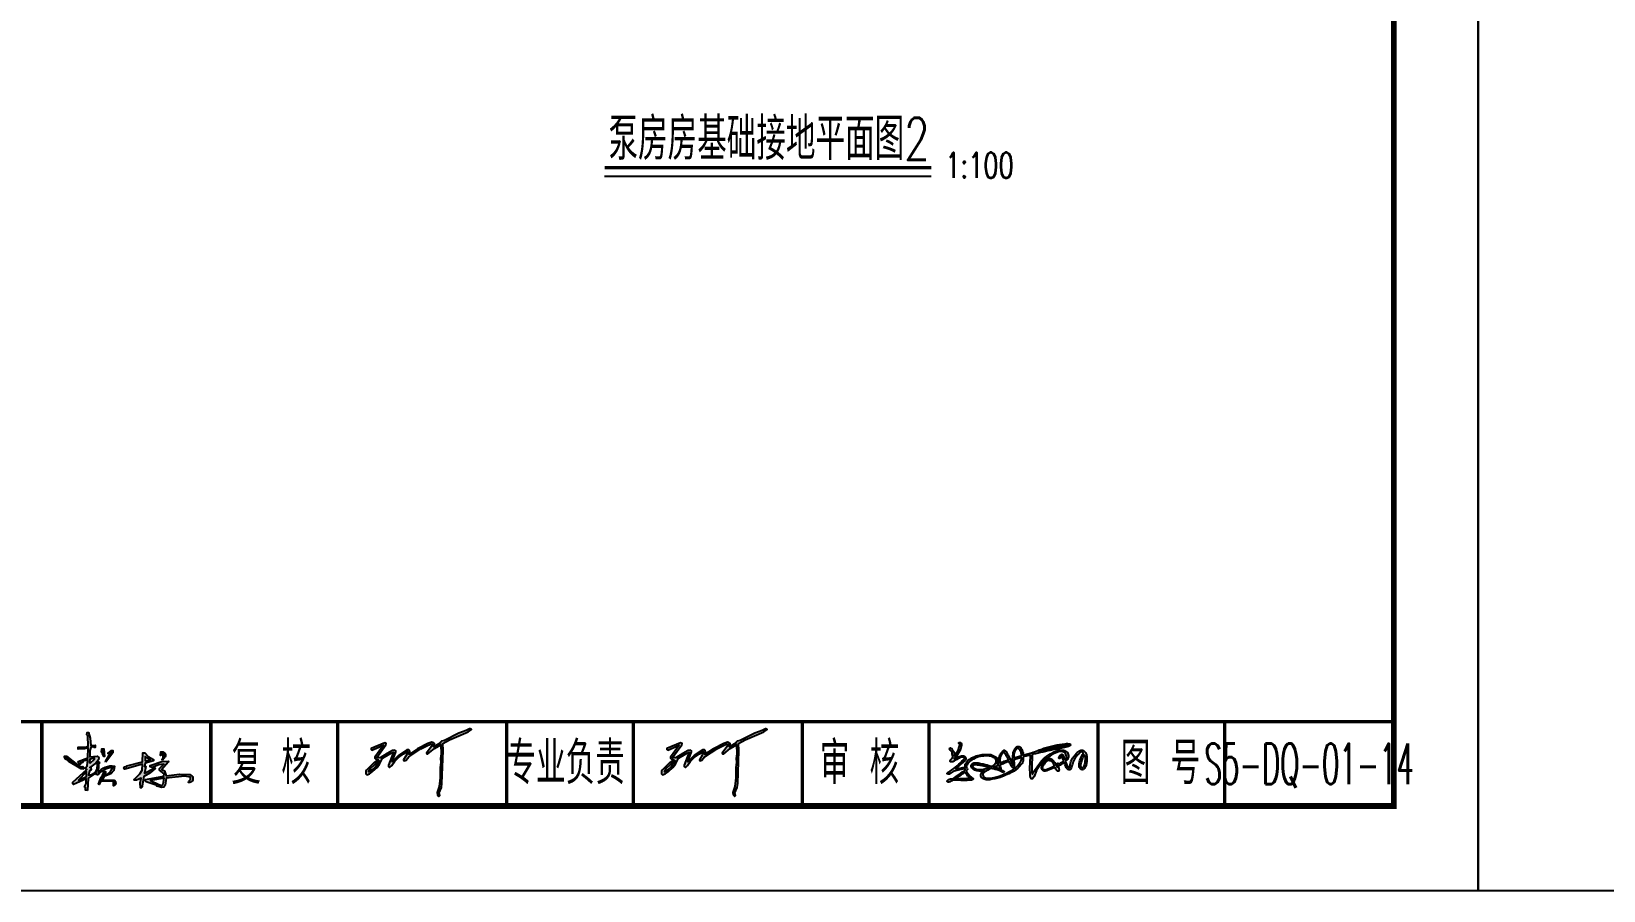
# Model space of a CAD drawing. Header units: millimetres. Extents: x 210068 to 672068, y -299976 to -107099.
# Drawn here: x 486946 to 505551, y -294192 to -284025 of the extents above; entities that cross this region are included whole.
import ezdxf
from ezdxf.enums import TextEntityAlignment as Align

# ---------------------------------------------------------------- set-up
doc = ezdxf.new("R2010")
doc.units = ezdxf.units.MM
doc.header["$LTSCALE"] = 1000
doc.header["$MEASUREMENT"] = 0
for name, color, linetype in [('1', 1, 'Continuous'), ('图框', 7, 'Continuous'), ('文字', 7, 'Continuous')]:
    doc.layers.add(name, color=color, linetype=linetype)
doc.styles.get("Standard").update_dxf_attribs({"font": 'simplex1.shx', "width": 0.7, "bigfont": 'HZTXT.shx'})
doc.styles.add('四航院', font='simplex1.shx', dxfattribs={"width": 0.7, "height": 3.5, "bigfont": 'HZTXT.shx'})

# ---------------------------------------------------------------- blocks, each defined once
blk = doc.blocks.new('series')
at = {"width": 0.75}
for tag, height, p in [('页码', 4, (-35, -19)), ('图名', 5, (-220, -282)), ('图号', 5, (-20, -282))]:
    blk.add_attdef(tag, text='', height=height, dxfattribs=at).set_placement(p, align=Align.MIDDLE_CENTER)

msp = doc.modelspace()

# ---------------------------------------------------------------- hatches: boundary and pattern name
at = {"linetype": 'Continuous'}
h = msp.add_hatch(color=256, dxfattribs=at)
h.paths.add_polyline_path([(491055, -292658.5), (491062.2, -292654.9), (491055, -292676.5), (491015.4, -292726.9), (490972.2, -292766.5), (490936.2, -292788.1), (490957.8, -292748.5)], flags=17)
h.paths.add_polyline_path([(492145.8, -292280.5), (492142.2, -292276.9), (492131.4, -292276.9), (492091.8, -292298.5), (492005.4, -292330.9), (491832.6, -292417.3), (491796.6, -292424.5), (491785.8, -292435.3), (491785.8, -292442.5), (491706.6, -292492.9), (491713.8, -292453.3), (491699.4, -292438.9), (491685, -292435.3), (491638.2, -292449.7), (491515.8, -292514.5), (491418.6, -292579.3), (491411.4, -292579.3), (491422.2, -292550.5), (491418.6, -292532.5), (491411.4, -292525.3), (491389.8, -292525.3), (491289, -292593.7), (491213.4, -292669.3), (491256.6, -292550.5), (491256.6, -292539.7), (491245.8, -292528.9), (491217, -292536.1), (491155.8, -292568.5), (491073, -292622.5), (491033.4, -292615.3), (491141.4, -292467.7), (491145, -292453.3), (491127, -292442.5), (490965, -292510.9), (490965, -292521.7), (490975.8, -292528.9), (491112.6, -292471.3), (491008.2, -292611.7), (491008.2, -292626.1), (491015.4, -292633.3), (491047.8, -292640.5), (491001, -292676.5), (490911, -292766.5), (490903.8, -292780.9), (490903.8, -292809.7), (490914.6, -292820.5), (490947, -292809.7), (490983, -292784.5), (491037, -292734.1), (491065.8, -292698.1), (491101.8, -292626.1), (491188.2, -292572.1), (491231.4, -292554.1), (491170.2, -292708.9), (491170.2, -292723.3), (491184.6, -292734.1), (491209.8, -292712.5), (491245.8, -292662.1), (491289, -292618.9), (491350.2, -292572.1), (491397, -292546.9), (491386.2, -292582.9), (491350.2, -292644.1), (491357.4, -292658.5), (491379, -292647.7), (491411.4, -292608.1), (491555.4, -292514.5), (491634.6, -292474.9), (491670.6, -292460.5), (491688.6, -292460.5), (491688.6, -292474.9), (491620.2, -292564.9), (491623.8, -292575.7), (491638.2, -292575.7), (491713.8, -292510.9), (491789.4, -292467.7), (491793, -292575.7), (491785.8, -292629.7), (491789.4, -292672.9), (491782.2, -292734.1), (491782.2, -292856.5), (491771.4, -292960.9), (491746.2, -293032.9), (491749.8, -293058.1), (491764.2, -293076.1), (491771.4, -293076.1), (491778.6, -293065.3), (491771.4, -293036.5), (491796.6, -292971.7), (491803.8, -292924.9), (491818.2, -292536.1), (491814.6, -292453.3), (491893.8, -292406.5), (492113.4, -292312.9), (492153, -292287.7)])
h = msp.add_hatch(color=256, dxfattribs=at)
h.paths.add_polyline_path([(494555, -292658.5), (494562.2, -292654.9), (494555, -292676.5), (494515.4, -292726.9), (494472.2, -292766.5), (494436.2, -292788.1), (494457.8, -292748.5)], flags=17)
h.paths.add_polyline_path([(495645.8, -292280.5), (495642.2, -292276.9), (495631.4, -292276.9), (495591.8, -292298.5), (495505.4, -292330.9), (495332.6, -292417.3), (495296.6, -292424.5), (495285.8, -292435.3), (495285.8, -292442.5), (495206.6, -292492.9), (495213.8, -292453.3), (495199.4, -292438.9), (495185, -292435.3), (495138.2, -292449.7), (495015.8, -292514.5), (494918.6, -292579.3), (494911.4, -292579.3), (494922.2, -292550.5), (494918.6, -292532.5), (494911.4, -292525.3), (494889.8, -292525.3), (494789, -292593.7), (494713.4, -292669.3), (494756.6, -292550.5), (494756.6, -292539.7), (494745.8, -292528.9), (494717, -292536.1), (494655.8, -292568.5), (494573, -292622.5), (494533.4, -292615.3), (494641.4, -292467.7), (494645, -292453.3), (494627, -292442.5), (494465, -292510.9), (494465, -292521.7), (494475.8, -292528.9), (494612.6, -292471.3), (494508.2, -292611.7), (494508.2, -292626.1), (494515.4, -292633.3), (494547.8, -292640.5), (494501, -292676.5), (494411, -292766.5), (494403.8, -292780.9), (494403.8, -292809.7), (494414.6, -292820.5), (494447, -292809.7), (494483, -292784.5), (494537, -292734.1), (494565.8, -292698.1), (494601.8, -292626.1), (494688.2, -292572.1), (494731.4, -292554.1), (494670.2, -292708.9), (494670.2, -292723.3), (494684.6, -292734.1), (494709.8, -292712.5), (494745.8, -292662.1), (494789, -292618.9), (494850.2, -292572.1), (494897, -292546.9), (494886.2, -292582.9), (494850.2, -292644.1), (494857.4, -292658.5), (494879, -292647.7), (494911.4, -292608.1), (495055.4, -292514.5), (495134.6, -292474.9), (495170.6, -292460.5), (495188.6, -292460.5), (495188.6, -292474.9), (495120.2, -292564.9), (495123.8, -292575.7), (495138.2, -292575.7), (495213.8, -292510.9), (495289.4, -292467.7), (495293, -292575.7), (495285.8, -292629.7), (495289.4, -292672.9), (495282.2, -292734.1), (495282.2, -292856.5), (495271.4, -292960.9), (495246.2, -293032.9), (495249.8, -293058.1), (495264.2, -293076.1), (495271.4, -293076.1), (495278.6, -293065.3), (495271.4, -293036.5), (495296.6, -292971.7), (495303.8, -292924.9), (495318.2, -292536.1), (495314.6, -292453.3), (495393.8, -292406.5), (495613.4, -292312.9), (495653, -292287.7)])
h = msp.add_hatch(color=256, dxfattribs=at)
h.paths.add_polyline_path([(487605.3, -292716.1), (487584.3, -292740.1), (487584.3, -292752.1), (487599.3, -292758.1), (487437.3, -292911.1), (487434.3, -292929.1), (487443.3, -292935.1), (487593.3, -292869.1), (487593.3, -292926.1), (487575.3, -292965.1), (487584.3, -292974.1), (487584.3, -293004.1), (487608.3, -293007.1), (487617.3, -292860.1), (487713.3, -292797.1), (487713.3, -292818.1), (487728.3, -292824.1, -0.219057), (487908.3, -292737.1), (487878.3, -292791.1), (487827.3, -292833.1), (487884.3, -292812.1), (487920.3, -292770.1), (487929.3, -292719.1, 0.293496), (487734.3, -292800.1), (487740.3, -292701.1), (487749.3, -292686.1), (487746.3, -292668.1), (487722.3, -292689.1, -0.49928), (487620.3, -292827.1), (487632.3, -292773.1), (487653.3, -292764.1), (487650.3, -292731.1), (487638.3, -292734.1), (487707.3, -292686.1), (487740.3, -292644.1), (487743.3, -292617.1), (487722.3, -292602.1), (487638.3, -292608.1), (487638.3, -292533.1), (487647.3, -292497.1), (487686.3, -292488.1), (487686.3, -292500.1), (487701.3, -292497.1), (487701.3, -292473.1), (487647.3, -292476.1), (487641.3, -292389.1), (487620.3, -292320.1), (487605.3, -292320.1), (487602.3, -292350.1), (487611.3, -292362.1), (487617.3, -292482.1), (487584.3, -292494.1), (487500.3, -292494.1), (487500.3, -292518.1), (487575.3, -292515.1), (487617.3, -292503.1), (487611.3, -292620.1), (487500.3, -292665.1), (487509.3, -292698.1), (487524.3, -292698.1), (487524.3, -292680.1), (487545.3, -292680.1), (487557.3, -292662.1), (487611.3, -292644.1)])
h.paths.add_polyline_path([(487632.3, -292677.1), (487638.3, -292635.1), (487692.3, -292626.1), (487692.3, -292638.1), (487641.3, -292683.1)], flags=16)
h.paths.add_polyline_path([(487596.3, -292788.1), (487596.3, -292842.1), (487500.3, -292890.1)], flags=16)
h = msp.add_hatch(color=256)
h.paths.add_polyline_path([(497931.4, -292457.8, 0.4327362), (497923.3, -292451, -0.414825), (497917.2, -292446.2, -0.2174435), (497939.8, -292439.1, -0.3028238), (497952.6, -292458.1, -0.0646195), (497938.8, -292524.4, 0.0020696), (497892.8, -292601.3, -0.0118612), (497863.8, -292627.4, 0.7994399), (497876.4, -292630.3, -0.0277972), (497939.3, -292600.3, -0.1025058), (497987.2, -292601.1, -0.2791053), (497997.7, -292611.2, -0.3766822), (497994.9, -292652.2, -0.0137946), (497903.5, -292734.3, 0.0411371), (497884.8, -292749.4, 0.3266972), (497899.9, -292750.9, -0.0497927), (497968.5, -292737.2, 0.1381295), (497991.1, -292730, 0.0043732), (497996.8, -292698.1, -0.0037903), (498028, -292654.7, -0.0731098), (498091.9, -292612.5, -0.0392957), (498163.9, -292588.1, -0.0576859), (498298.5, -292581.6, -0.0451618), (498362.2, -292613.1, -0.096541), (498385.9, -292654.3, -0.063701), (498373.9, -292690.6, 0.7152111), (498379.2, -292693.8, 0.0348217), (498393.7, -292686, -0.0050491), (498393.3, -292645.9, -0.0699507), (498406, -292587.4, -0.0946028), (498451.8, -292533, -0.4266704), (498466, -292534.8, -0.1664051), (498490.4, -292562.8, -0.0455592), (498518.9, -292619.7, 0.3457404), (498534.6, -292637.1, 0.3271849), (498558.7, -292626.4, -0.006336), (498564.2, -292559.7, -0.0704587), (498593.8, -292498.8, -0.2771538), (498634.7, -292487.8, -0.2582571), (498659.4, -292511.6, -0.0598532), (498680.3, -292559.4, 0.0331616), (498683.2, -292588.3), (498723, -292578.4, 0.0061849), (498781.2, -292563.1, -0.0154702), (498928.5, -292508.3, -0.0237323), (499052.8, -292474.5, -0.0275198), (499179.7, -292455.1, -0.0939047), (499233.7, -292455.7, -0.6394761), (499234.5, -292479.2, -0.0844158), (499170.3, -292499.9, -0.0132345), (499031.7, -292527.4, 0.00764), (498800.5, -292579.1, 0.4170973), (498787.5, -292596.9, -0.0068591), (498784.8, -292760.8, 0.052186), (498786.3, -292805.7, 0.9171388), (498798.3, -292807.1, -0.0654685), (498854.8, -292716.8, -0.040623), (498923, -292633, -0.0295505), (499006.8, -292573.5, -0.0510813), (499097.4, -292531.9, -0.0592818), (499159.4, -292530.6, -0.0981614), (499205.2, -292557.1, -0.1186853), (499217.9, -292608.9, -0.1726922), (499198, -292649.3, 0.0946632), (499182.9, -292658.9, 0.0521788), (499212.9, -292728.2, 0.3405225), (499226.7, -292738, 0.25885), (499235.6, -292723.5, -0.0721136), (499254.2, -292649, -0.0415148), (499313.7, -292564.7, -0.0470668), (499350.5, -292537.2, -0.1827595), (499383.1, -292530.6, -0.2343197), (499420, -292559.1, -0.0735697), (499433.5, -292592, -0.0388471), (499436.8, -292617.1, -0.074643), (499426.2, -292710.6, -0.0217995), (499413.7, -292741.5, -0.1539104), (499388.4, -292761.2, -0.223788), (499370, -292758.2, -0.1622081), (499346, -292726.9, -0.1397454), (499348, -292673.4, -0.0385409), (499379.4, -292593, 0.0143412), (499391.9, -292569.1, 0.309375), (499388.1, -292556.4, 0.2722505), (499371.7, -292551.2, 0.128075), (499345.2, -292568.2, 0.0555112), (499309.1, -292608.8, 0.0577165), (499275.9, -292667, 0.0259253), (499254.8, -292734.6, -0.168675), (499233.3, -292764.8, -0.1362568), (499210.1, -292758.4, -0.1167027), (499180.9, -292708.3, -0.032028), (499171.6, -292681.3, 0.5041088), (499163.2, -292680.4, -0.0231096), (499131.8, -292698.9, -0.0152378), (499105.7, -292713.2, 0.3334555), (499101.3, -292726.4, 0.044295), (499106.7, -292764.8, -0.2384524), (499102.4, -292779.3, -0.2012734), (499089.6, -292778.5, -0.0718023), (499077.2, -292767.4, -0.1000271), (499065.3, -292742.2, 0.2425395), (499060.1, -292734.9, 0.2253254), (499048.4, -292738.3, -0.0305318), (498970.2, -292772.2, -0.0623434), (498931.6, -292778.2, -0.0254803), (498916, -292770.3, -0.1584213), (498900.9, -292742.2, -0.0347172), (498900.3, -292735.2, -0.0931023), (498912, -292698.9, -0.0511314), (498946.2, -292652.1, -0.0518468), (498978.2, -292630, -0.0699281), (499005.5, -292629.7, -0.0862153), (499032.2, -292647, 0.0042666), (499050, -292667.7, -0.0082458), (499072.9, -292707.1, 0.4672977), (499085.5, -292706.7, 0.2152786), (499089, -292688.9, -0.1146676), (499091.9, -292682.5, -0.2545008), (499097.8, -292688.2, 0.157949), (499102.8, -292695.2, 0.0496999), (499132.9, -292676.5, 0.0431146), (499161.5, -292655.9, 0.1935942), (499153.7, -292641.3, -0.0042784), (499140, -292607.1, 0.3613943), (499129.5, -292609.2, 0.0482181), (499114.6, -292628.1, -0.1901289), (499105.6, -292626, -0.2330104), (499108.1, -292611.7, -0.1097301), (499128, -292584.1, -0.4251917), (499152.1, -292584, -0.0321403), (499165.6, -292616.4, 0.0623462), (499176.2, -292638.1, 0.1551652), (499187.1, -292633.2, 0.1479596), (499194.6, -292601, 0.1345155), (499177.9, -292563.1, 0.1393905), (499122.6, -292546.3, 0.0360024), (499040.6, -292573.9, 0.0208982), (498954.5, -292630.7, 0.0282837), (498870.6, -292724.2), (498839, -292770.5), (498810.5, -292841.6), (498794.1, -292871.1), (498778.9, -292871.1), (498769.7, -292859.6), (498765.8, -292829.7, -0.0460679), (498764.8, -292694.1, -0.0082422), (498767.5, -292627.4, 0.0338811), (498768, -292597.7, 0.5113301), (498756.3, -292587.2, -0.0582598), (498703.8, -292602.4, 0.1369115), (498687.5, -292611.3, 0.1861389), (498682.5, -292640.9, -0.2193356), (498658.3, -292701.5, -0.0562723), (498574.2, -292780.5, -0.0279825), (498409, -292852.7, -0.0286218), (498285.9, -292880.7, -0.0620296), (498231.2, -292877.7, -0.1104476), (498190.2, -292855.8, -0.1967704), (498182.3, -292818.8, -0.1131678), (498200.7, -292784.9, -0.0371835), (498218.7, -292773.2, 0.6466787), (498214.9, -292770.7, -0.1576124), (498187.9, -292778.2, -0.0170253), (498133.2, -292775.5, -0.1193186), (498089.8, -292753.6, -0.1690436), (498067.5, -292720.3, -0.2332322), (498074.7, -292695.2, -0.1410183), (498107.2, -292679.7, -0.0508835), (498148.4, -292681.8, -0.0195394), (498209, -292693.7, -0.0304809), (498299, -292719.2, 0.1215215), (498315.8, -292719, 0.0485331), (498345.8, -292698.4, 0.147562), (498361.2, -292671.6, 0.1370582), (498358.9, -292639.5, 0.0665455), (498332.6, -292615.7, 0.0377993), (498284.9, -292599.9, 0.0299176), (498214, -292600, 0.0427972), (498133.1, -292615.4, 0.0420571), (498057.7, -292658.3, 0.0981624), (498018.3, -292702.5, 0.0841314), (498009, -292733.8, -0.1519375), (498024.3, -292757.6, -0.3106588), (498014, -292767.9, 0.3875144), (498011.5, -292784.3, 0.0608374), (498042.1, -292824.8, -0.0011282), (498058.2, -292840.2, 0.0072521), (498086.9, -292862.6, -0.3491084), (498090.2, -292875.6, 1.2567844), (498087.3, -292878.6, -0.2568734), (498070.7, -292883.6, -0.0124278), (497999.7, -292889, -0.0245348), (497891.4, -292885.3, 0.0325614), (497850.9, -292885.9, -0.0617886), (497801.8, -292908.4, -0.5628851), (497784.1, -292892.9, -0.2086462), (497797.7, -292878.2, -0.1119134), (497851.5, -292867.9, 0.0189876), (497870.2, -292856.2, -0.0015636), (497965.4, -292788.4, 0.0431656), (497997.3, -292764.9, 0.2774168), (497987.7, -292752.2, 0.0215885), (497911.9, -292768, 0.0625001), (497853, -292784.8, 0.0430708), (497806.1, -292815, -0.1160671), (497783.6, -292810.2, -0.4490408), (497788.4, -292796.8, -0.0009373), (497818.6, -292779.1, 0.0358329), (497899.3, -292715.4, 0.0144033), (497977.1, -292644.3, -0.0026158), (497988.9, -292628.2, 0.2401308), (497982.9, -292613.2, 0.1301719), (497938.3, -292617.7, 0.0410354), (497883.1, -292648.8, 0.0090065), (497848.7, -292669.5, -0.1516466), (497820.8, -292666.8, -0.1315232), (497813.9, -292655.4, -0.1772201), (497833.1, -292634.8, -0.0119865), (497846, -292620.7, 0.1895782), (497845.1, -292595.2, 0.0195597), (497841.8, -292557.4, 0.0812343), (497822.2, -292534, -0.0497585), (497812.9, -292520.6, -0.2540424), (497814.6, -292508.2, -0.30104), (497830.3, -292506, -0.2307617), (497832.5, -292508.3, -0.0165178), (497847.1, -292527.2, -0.0043282), (497863.2, -292549.6, -0.0040155), (497866.7, -292594.1, 0.3889693), (497879, -292588.7, -0.0727992), (497901.5, -292553.3, -0.0107612), (497915.6, -292521.5, 0.0023371), (497929.1, -292484.8, 0.0646151)])
h.paths.add_polyline_path([(498486.7, -292600.2, 0.0065219), (498505.4, -292631.7, -0.2716971), (498508, -292644.4, -0.240232), (498498.3, -292650.5, 0.046381), (498472.1, -292657.1, 0.0200979), (498417.9, -292679.5, -0.4281212), (498407.5, -292678.2, -0.2210185), (498404.5, -292667.3, -0.046018), (498412, -292612.4, 0.0496636), (498423.5, -292584, -0.130486), (498447.2, -292556.9), (498454, -292554.5, -0.3156224), (498464.4, -292563.8, -0.0200788)], flags=16)
h.paths.add_polyline_path([(498518, -292663.9, 0.0405167), (498520.4, -292676, -0.0162823), (498540.6, -292712.7, 0.0839158), (498563.5, -292740.9, 0.4083665), (498576.3, -292739.6, 0.0091667), (498575.6, -292709.7, 0.0198115), (498571.4, -292654.9, -0.183743), (498577.6, -292642.5, -0.0325545), (498595.7, -292638.2, 0.0125035), (498652.1, -292620.7, -0.1784633), (498662.3, -292618.1, -0.0798844), (498663.5, -292640.1, -0.0426192), (498640.3, -292685, -0.0147428), (498585.3, -292748.4, 0.0005419), (498486.3, -292801.3, -0.01808), (498370.6, -292847.5, -0.0364788), (498303.2, -292860.8, -0.056104), (498243.7, -292860, -0.1075588), (498214.2, -292845.6, -0.1739776), (498203.8, -292822.4, -0.2239365), (498214.2, -292799.1, -0.0605148), (498252.1, -292772.1, -0.0176263), (498304, -292746.9, -0.1133686), (498314.3, -292746.9, 0.0030335), (498351, -292757.3, -0.0104927), (498397.4, -292771.4, -0.0302672), (498415.1, -292778.9, -0.0453155), (498425.9, -292784.9, -0.1046585), (498429, -292786.7, 0.1444517), (498444, -292793.3, 0.4530348), (498455.2, -292789.6, 0.3138115), (498456.2, -292783.2, 0.0522387), (498439.3, -292771.8, 0.0569054), (498421.8, -292761.9, -0.2850284), (498418.2, -292754.6, 0.0893207), (498413.7, -292729.1, -0.1474286), (498409.6, -292708.8, -0.2223063), (498421.9, -292699.9, 0.0107226), (498469.8, -292681, 0.0287759), (498509.3, -292662.9, -0.4496064)], flags=16)
h.paths.add_polyline_path([(498579.8, -292562.5, -0.0474508), (498595.6, -292521.2, -0.3272478), (498619.2, -292507.7, -0.2577654), (498644.6, -292530.6, 0.0319868), (498653.7, -292551.8, -0.0621655), (498659.7, -292592.4, -0.4762855), (498652.7, -292600.5, -0.021082), (498601.1, -292616.8, -0.0341056), (498579.4, -292622, -0.2405952), (498575.1, -292616.6, -0.0718276)], flags=16)
h.paths.add_polyline_path([(498536.7, -292652.6, -0.3115096), (498538.7, -292652.1, 0.0911218), (498547, -292652.2, -0.0446169), (498559, -292650.6, -0.2547374), (498561.5, -292656.6, 0.043825), (498561.7, -292680.1, 0.0541408), (498565.8, -292703.5, -0.5119127), (498564.1, -292707.3, -0.250815), (498557.4, -292703.5, -0.0680889), (498554.3, -292697.3, 0.0275946), (498545.7, -292671.4), (498536.5, -292655.2, -0.4388178)], flags=16)
h.paths.add_polyline_path([(498394.3, -292708.9, -0.0707934), (498400.2, -292725.9, -0.03684), (498403.1, -292750, -0.5117016), (498398.3, -292751.7, 0.0080913), (498375, -292743.5, -0.0360686), (498354.4, -292735.1, 0.0687236), (498337.8, -292732.8, -1.0248645), (498337.9, -292729.4, 0.0863238), (498346.7, -292727.5, 0.0287724), (498378.4, -292710.1, -0.2793862)], flags=16)
h.paths.add_polyline_path([(498280.9, -292738.4, 0.1271146), (498273.7, -292741.3, -0.0846139), (498251.5, -292750.9, -0.0075428), (498208, -292759.8, -0.0803604), (498150.1, -292762.5, -0.1455319), (498109.7, -292750.3, -0.072881), (498089.7, -292731, -0.3566055), (498089.8, -292709.7, -0.2035049), (498106.8, -292702, -0.0855498), (498129.3, -292700.9, -0.0046076), (498173.1, -292707.5, 0.0120104), (498248.9, -292725.6, 0.0170637), (498278.8, -292732.4, -0.6496536)], flags=16)
h.paths.add_polyline_path([(498869.9, -292537.5, -0.0443046), (498883.1, -292531.8, -0.0042637), (499049.6, -292485.2, -0.0083353), (499146.7, -292469.6, 0.0005722), (499205.2, -292464.1, -0.0615942), (499215.8, -292468, -0.6713136), (499213.5, -292471.2, -0.0126638), (499151.6, -292485.2, -0.0183642), (499087.5, -292497.9, -0.0134821), (498975.5, -292520.5, 0.015232), (498904.2, -292535, 0.079126), (498876.8, -292540.7, -0.0900793), (498872.3, -292542.8, -1.1085934)], flags=16)
h.paths.add_polyline_path([(498920.8, -292712.1, -0.0724163), (498936.4, -292690.3, -0.0758288), (498963.6, -292659.8, -0.1260936), (498989.5, -292650.2, -0.1837588), (499020.2, -292663.7, -0.0604555), (499041.7, -292695.2, -0.0556187), (499052.1, -292720.5), (499014.7, -292740.9), (498953, -292764.1, -0.0936187), (498939.1, -292766.5, -0.1037716), (498920.1, -292759.6, -0.1768534), (498912.8, -292743.7, -0.2049788)], flags=16)
h.paths.add_polyline_path([(498070.2, -292862.9, -0.5717642), (498067.7, -292866.5, 0.0055015), (498029.6, -292867, 0.0030436), (497970.4, -292869.3, -0.0058344), (497915, -292869.1, -0.0217204), (497890.4, -292868, -0.0474839), (497878.9, -292867.4, -0.9236702), (497877.7, -292863.6, 0.1291052), (497885, -292862.1, 0.0216292), (497891.5, -292858.4, 0.0282954), (497897.2, -292855.2, -0.0034908), (497963.9, -292811.2, -0.1003003), (497990, -292792.8, -0.1688866), (497999, -292792.8, -0.0769142), (498003.1, -292804.3, 0.0384114), (498015.7, -292822.9, -0.0277339), (498034.5, -292842.2, 0.0181475), (498057.6, -292857.8, 0.0503106)], flags=16)
h.paths.add_polyline_path([(499079.2, -292722.2, -0.3394371), (499085.1, -292717.8), (499086.4, -292717.8, -0.0911281), (499090.7, -292718.3, -0.1197509), (499091.5, -292719.3, -0.2175607), (499092.5, -292723.1, -0.1720675), (499090.2, -292728.1, -0.3453662), (499086.1, -292729.5, -0.180886), (499081, -292726.4, -0.2867065)], flags=16)
h.paths.add_polyline_path([(499372.9, -292672, 0.0269927), (499378.1, -292649.8, -0.0167424), (499388.1, -292620.8, 0.0736244), (499394.2, -292601.3, -0.1008778), (499398.2, -292588.7, -0.5931232), (499404.5, -292588.8, -0.1527362), (499415.9, -292629.7, -0.0390382), (499407, -292695.6, -0.0762334), (499389.6, -292737.1, -0.5122047), (499371.1, -292737.4, -0.0923839), (499364.8, -292720, -0.0797837), (499364.7, -292703.5, -0.0636056)], flags=16)
for points in [[(487533.3, -292752.1), (487566.3, -292755.1), (487569.3, -292740.1), (487554.3, -292722.1), (487545.3, -292731.1), (487491.3, -292704.1), (487359.3, -292602.1), (487338.3, -292602.1, 0.426792), (487380.3, -292650.1), (487389.3, -292665.1)], [(487785.3, -292575.1), (487785.3, -292551.1), (487773.3, -292554.1), (487779.3, -292515.1), (487803.3, -292515.1), (487809.3, -292605.1), (487800.3, -292605.1)], [(487827.3, -292671.1), (487821.3, -292665.1), (487881.3, -292563.1), (487851.3, -292569.1), (487893.3, -292533.1), (487908.3, -292536.1), (487908.3, -292563.1)], [(488487.3, -292641.1), (488496.3, -292650.1), (488526.3, -292611.1, 0.66475), (488478.3, -292551.1), (488472.3, -292593.1), (488490.3, -292578.1, -0.537712)]]:
    msp.add_hatch(color=256, dxfattribs=at).paths.add_polyline_path(points)
h = msp.add_hatch(color=256, dxfattribs=at)
h.paths.add_polyline_path([(488163.3, -292872.1), (488160.3, -292887.1), (488187.3, -292887.1), (488244.3, -292863.1), (488232.3, -292917.1), (488235.3, -292977.1), (488253.3, -292977.1), (488277.3, -292842.1), (488349.3, -292800.1), (488409.3, -292749.1), (488406.3, -292731.1), (488388.3, -292749.1), (488283.3, -292803.1), (488298.3, -292725.1), (488283.3, -292725.1), (488292.3, -292683.1), (488391.3, -292656.1), (488391.3, -292641.1), (488325.3, -292605.1), (488289.3, -292563.1), (488265.3, -292563.1), (488259.3, -292668.1), (488076.3, -292716.1), (488070.3, -292725.1), (488046.3, -292728.1), (488040.3, -292746.1), (488052.3, -292755.1), (488259.3, -292695.1), (488256.3, -292767.1), (488229.3, -292809.1)])
h.paths.add_polyline_path([(488292.3, -292659.1), (488292.3, -292605.1), (488349.3, -292644.1)], flags=16)
h = msp.add_hatch(color=256, dxfattribs=at)
h.paths.add_polyline_path([(488511.3, -292695.1), (488460.3, -292749.1), (488460.3, -292767.1), (488517.3, -292809.1), (488514.3, -292839.1), (488295.3, -292878.1), (488292.3, -292893.1), (488301.3, -292905.1), (488421.3, -292944.1), (488430.3, -292956.1), (488487.3, -292974.1), (488511.3, -292968.1), (488526.3, -292944.1), (488538.3, -292863.1), (488757.3, -292839.1), (488829.3, -292851.1), (488829.3, -292878.1), (488808.3, -292896.1), (488805.3, -292914.1, 1.055254), (488808.3, -292818.1), (488697.3, -292815.1), (488541.3, -292836.1), (488520.3, -292773.1), (488487.3, -292758.1), (488565.3, -292674.1), (488568.3, -292659.1), (488487.3, -292665.1), (488352.3, -292710.1), (488352.3, -292728.1), (488373.3, -292734.1), (488451.3, -292704.1)])
h.paths.add_polyline_path([(488517.3, -292863.1), (488505.3, -292932.1), (488490.3, -292947.1), (488451.3, -292938.1), (488355.3, -292890.1)], flags=16)
h = msp.add_hatch(color=256, dxfattribs=at)
edge = h.paths.add_edge_path()
edge.add_line((487926.3, -292953.1), (487917.3, -292953.1))
edge.add_line((487917.3, -292953.1), (487917.3, -292911.1))
edge.add_line((487917.3, -292911.1), (487908.3, -292899.1))
edge.add_line((487908.3, -292899.1), (487767.3, -292899.1))
edge.add_line((487767.3, -292899.1), (487746.3, -292935.1))
edge.add_line((487746.3, -292935.1), (487737.3, -292932.1))
edge.add_line((487737.3, -292932.1), (487770.3, -292848.1))
edge.add_line((487770.3, -292848.1), (487779.3, -292848.1))
edge.add_line((487779.3, -292848.1), (487806.3, -292782.1))
edge.add_line((487806.3, -292782.1), (487821.3, -292782.1))
edge.add_line((487821.3, -292782.1), (487821.3, -292815.1))
edge.add_line((487821.3, -292815.1), (487782.3, -292881.1))
edge.add_line((487782.3, -292881.1), (487926.3, -292884.1))
edge.add_arc((487899.3, -292918.6), 43.8, -51.9818, 51.9818, ccw=False)

# ---------------------------------------------------------------- linework, layer by layer
msp.add_line((493729.4, -285738.1), (497594, -285738.1))
for points in [[(504068.5, -294191.9), (504068.5, -264491.9), (462068.5, -264491.9), (462068.5, -294191.9)], [(546068.5, -294191.9), (546068.5, -264491.9), (504068.5, -264491.9), (504068.5, -294191.9)]]:
    msp.add_lwpolyline(points, close=True)
for points, const_width in [([(503068.5, -265491.9), (465068.5, -265491.9), (465068.5, -293191.9), (503068.5, -293191.9), (503068.5, -265491.9)], 70), ([(493729.4, -285638.1), (497594, -285638.1)], 40), ([(465068.5, -292191.9), (503068.5, -292191.9)], 40), ([(492568.5, -293191.9), (492568.5, -292191.9)], 40), ([(494068.5, -293191.9), (494068.5, -292191.9)], 40), ([(496068.5, -293191.9), (496068.5, -292191.9)], 40), ([(497568.5, -293191.9), (497568.5, -292191.9)], 40), ([(499568.5, -293191.9), (499568.5, -292191.9)], 40), ([(501068.5, -293191.9), (501068.5, -292191.9)], 40)]:
    msp.add_lwpolyline(points, dxfattribs=dict(const_width=const_width))
for points in [[(492145.8, -292280.5), (492142.2, -292276.9), (492131.4, -292276.9), (492091.8, -292298.5), (492005.4, -292330.9), (491832.6, -292417.3), (491796.6, -292424.5), (491785.8, -292435.3), (491785.8, -292442.5), (491706.6, -292492.9), (491713.8, -292453.3), (491699.4, -292438.9), (491685, -292435.3), (491638.2, -292449.7), (491515.8, -292514.5), (491418.6, -292579.3), (491411.4, -292579.3), (491422.2, -292550.5), (491418.6, -292532.5), (491411.4, -292525.3), (491389.8, -292525.3), (491289, -292593.7), (491213.4, -292669.3), (491256.6, -292550.5), (491256.6, -292539.7), (491245.8, -292528.9), (491217, -292536.1), (491155.8, -292568.5), (491073, -292622.5), (491033.4, -292615.3), (491141.4, -292467.7), (491145, -292453.3), (491127, -292442.5), (490965, -292510.9), (490965, -292521.7), (490975.8, -292528.9), (491112.6, -292471.3), (491008.2, -292611.7), (491008.2, -292626.1), (491015.4, -292633.3), (491047.8, -292640.5), (491001, -292676.5), (490911, -292766.5), (490903.8, -292780.9), (490903.8, -292809.7), (490914.6, -292820.5), (490947, -292809.7), (490983, -292784.5), (491037, -292734.1), (491065.8, -292698.1), (491101.8, -292626.1), (491188.2, -292572.1), (491231.4, -292554.1), (491170.2, -292708.9), (491170.2, -292723.3), (491184.6, -292734.1), (491209.8, -292712.5), (491245.8, -292662.1), (491289, -292618.9), (491350.2, -292572.1), (491397, -292546.9), (491386.2, -292582.9), (491350.2, -292644.1), (491357.4, -292658.5), (491379, -292647.7), (491411.4, -292608.1), (491555.4, -292514.5), (491634.6, -292474.9), (491670.6, -292460.5), (491688.6, -292460.5), (491688.6, -292474.9), (491620.2, -292564.9), (491623.8, -292575.7), (491638.2, -292575.7), (491713.8, -292510.9), (491789.4, -292467.7), (491793, -292575.7), (491785.8, -292629.7), (491789.4, -292672.9), (491782.2, -292734.1), (491782.2, -292856.5), (491771.4, -292960.9), (491746.2, -293032.9), (491749.8, -293058.1), (491764.2, -293076.1), (491771.4, -293076.1), (491778.6, -293065.3), (491771.4, -293036.5), (491796.6, -292971.7), (491803.8, -292924.9), (491818.2, -292536.1), (491814.6, -292453.3), (491893.8, -292406.5), (492113.4, -292312.9), (492153, -292287.7), (492145.8, -292280.5)], [(495645.8, -292280.5), (495642.2, -292276.9), (495631.4, -292276.9), (495591.8, -292298.5), (495505.4, -292330.9), (495332.6, -292417.3), (495296.6, -292424.5), (495285.8, -292435.3), (495285.8, -292442.5), (495206.6, -292492.9), (495213.8, -292453.3), (495199.4, -292438.9), (495185, -292435.3), (495138.2, -292449.7), (495015.8, -292514.5), (494918.6, -292579.3), (494911.4, -292579.3), (494922.2, -292550.5), (494918.6, -292532.5), (494911.4, -292525.3), (494889.8, -292525.3), (494789, -292593.7), (494713.4, -292669.3), (494756.6, -292550.5), (494756.6, -292539.7), (494745.8, -292528.9), (494717, -292536.1), (494655.8, -292568.5), (494573, -292622.5), (494533.4, -292615.3), (494641.4, -292467.7), (494645, -292453.3), (494627, -292442.5), (494465, -292510.9), (494465, -292521.7), (494475.8, -292528.9), (494612.6, -292471.3), (494508.2, -292611.7), (494508.2, -292626.1), (494515.4, -292633.3), (494547.8, -292640.5), (494501, -292676.5), (494411, -292766.5), (494403.8, -292780.9), (494403.8, -292809.7), (494414.6, -292820.5), (494447, -292809.7), (494483, -292784.5), (494537, -292734.1), (494565.8, -292698.1), (494601.8, -292626.1), (494688.2, -292572.1), (494731.4, -292554.1), (494670.2, -292708.9), (494670.2, -292723.3), (494684.6, -292734.1), (494709.8, -292712.5), (494745.8, -292662.1), (494789, -292618.9), (494850.2, -292572.1), (494897, -292546.9), (494886.2, -292582.9), (494850.2, -292644.1), (494857.4, -292658.5), (494879, -292647.7), (494911.4, -292608.1), (495055.4, -292514.5), (495134.6, -292474.9), (495170.6, -292460.5), (495188.6, -292460.5), (495188.6, -292474.9), (495120.2, -292564.9), (495123.8, -292575.7), (495138.2, -292575.7), (495213.8, -292510.9), (495289.4, -292467.7), (495293, -292575.7), (495285.8, -292629.7), (495289.4, -292672.9), (495282.2, -292734.1), (495282.2, -292856.5), (495271.4, -292960.9), (495246.2, -293032.9), (495249.8, -293058.1), (495264.2, -293076.1), (495271.4, -293076.1), (495278.6, -293065.3), (495271.4, -293036.5), (495296.6, -292971.7), (495303.8, -292924.9), (495318.2, -292536.1), (495314.6, -292453.3), (495393.8, -292406.5), (495613.4, -292312.9), (495653, -292287.7), (495645.8, -292280.5)], [(491055, -292658.5), (491062.2, -292654.9), (491055, -292676.5), (491015.4, -292726.9), (490972.2, -292766.5), (490936.2, -292788.1), (490957.8, -292748.5), (491055, -292658.5)], [(494555, -292658.5), (494562.2, -292654.9), (494555, -292676.5), (494515.4, -292726.9), (494472.2, -292766.5), (494436.2, -292788.1), (494457.8, -292748.5), (494555, -292658.5)]]:
    msp.add_lwpolyline(points, dxfattribs=at)
for points in [[(487608.3, -293007.1), (487584.3, -293004.1), (487584.3, -292974.1), (487575.3, -292965.1), (487593.3, -292926.1), (487593.3, -292869.1), (487443.3, -292935.1), (487434.3, -292929.1), (487437.3, -292911.1), (487599.3, -292758.1), (487584.3, -292752.1), (487584.3, -292740.1), (487605.3, -292716.1), (487611.3, -292644.1), (487557.3, -292662.1), (487545.3, -292680.1), (487524.3, -292680.1), (487524.3, -292698.1), (487509.3, -292698.1), (487500.3, -292665.1), (487611.3, -292620.1), (487617.3, -292503.1), (487575.3, -292515.1), (487500.3, -292518.1), (487500.3, -292494.1), (487584.3, -292494.1), (487617.3, -292482.1), (487611.3, -292362.1), (487602.3, -292350.1), (487605.3, -292320.1), (487620.3, -292320.1), (487641.3, -292389.1), (487647.3, -292476.1), (487701.3, -292473.1), (487701.3, -292497.1), (487686.3, -292500.1), (487686.3, -292488.1), (487647.3, -292497.1), (487638.3, -292533.1), (487638.3, -292608.1), (487722.3, -292602.1), (487743.3, -292617.1), (487740.3, -292644.1), (487707.3, -292686.1), (487638.3, -292734.1), (487650.3, -292731.1), (487653.3, -292764.1), (487632.3, -292773.1), (487620.3, -292827.1, 0.49928), (487722.3, -292689.1), (487746.3, -292668.1), (487749.3, -292686.1), (487740.3, -292701.1), (487734.3, -292800.1, -0.293496), (487929.3, -292719.1), (487920.3, -292770.1), (487884.3, -292812.1), (487827.3, -292833.1), (487878.3, -292791.1), (487908.3, -292737.1, 0.219057), (487728.3, -292824.1), (487713.3, -292818.1), (487713.3, -292797.1), (487617.3, -292860.1)], [(487566.3, -292755.1), (487533.3, -292752.1), (487389.3, -292665.1), (487380.3, -292650.1, -0.426792), (487338.3, -292602.1), (487359.3, -292602.1), (487491.3, -292704.1), (487545.3, -292731.1), (487554.3, -292722.1), (487569.3, -292740.1)], [(488487.3, -292974.1), (488430.3, -292956.1), (488421.3, -292944.1), (488301.3, -292905.1), (488292.3, -292893.1), (488295.3, -292878.1), (488514.3, -292839.1), (488517.3, -292809.1), (488460.3, -292767.1), (488460.3, -292749.1), (488511.3, -292695.1), (488451.3, -292704.1), (488373.3, -292734.1), (488352.3, -292728.1), (488352.3, -292710.1), (488487.3, -292665.1), (488568.3, -292659.1), (488565.3, -292674.1), (488487.3, -292758.1), (488520.3, -292773.1), (488541.3, -292836.1), (488697.3, -292815.1), (488808.3, -292818.1, -1.055254), (488805.3, -292914.1), (488808.3, -292896.1), (488829.3, -292878.1), (488829.3, -292851.1), (488757.3, -292839.1), (488538.3, -292863.1), (488526.3, -292944.1), (488511.3, -292968.1)], [(488496.3, -292650.1), (488487.3, -292641.1, 0.537712), (488490.3, -292578.1), (488472.3, -292593.1), (488478.3, -292551.1, -0.66475), (488526.3, -292611.1)], [(487926.3, -292953.1), (487917.3, -292953.1), (487917.3, -292911.1), (487908.3, -292899.1), (487767.3, -292899.1), (487746.3, -292935.1), (487737.3, -292932.1), (487770.3, -292848.1), (487779.3, -292848.1), (487806.3, -292782.1), (487821.3, -292782.1), (487821.3, -292815.1), (487782.3, -292881.1), (487926.3, -292884.1, -0.487536)]]:
    msp.add_lwpolyline(points, format="xyb", close=True, dxfattribs=at)
for points in [[(498870.6, -292724.2), (498839, -292770.5), (498810.5, -292841.6), (498794.1, -292871.1), (498778.9, -292871.1), (498769.7, -292859.6), (498765.8, -292829.7, -0.0460679), (498764.8, -292694.1, -0.0082422), (498767.5, -292627.4, 0.0338811), (498768, -292597.7, 0.5113301), (498756.3, -292587.2, -0.0582598), (498703.8, -292602.4, 0.1369115), (498687.5, -292611.3, 0.1861389), (498682.5, -292640.9, -0.2193356), (498658.3, -292701.5, -0.0562723), (498574.2, -292780.5, -0.0279825), (498409, -292852.7, -0.0286218), (498285.9, -292880.7, -0.0620296), (498231.2, -292877.7, -0.1104476), (498190.2, -292855.8, -0.1967704), (498182.3, -292818.8, -0.1131678), (498200.7, -292784.9, -0.0371835), (498218.7, -292773.2, 0.6644047), (498214.8, -292770.7, -0.1569135), (498187.9, -292778.2, -0.0170253), (498133.2, -292775.5, -0.1193186), (498089.8, -292753.6, -0.1690436), (498067.5, -292720.3, -0.2332322), (498074.7, -292695.2, -0.1410183), (498107.2, -292679.7, -0.0508835), (498148.4, -292681.8, -0.0195394), (498209, -292693.7, -0.0304809), (498299, -292719.2, 0.1215215), (498315.8, -292719, 0.0485331), (498345.8, -292698.4, 0.147562), (498361.2, -292671.6, 0.1370582), (498358.9, -292639.5, 0.0665455), (498332.6, -292615.7, 0.0377993), (498284.9, -292599.9, 0.0299176), (498214, -292600, 0.0427972), (498133.1, -292615.4, 0.0420571), (498057.7, -292658.3, 0.0981624), (498018.3, -292702.5, 0.0841314), (498009, -292733.8, -0.1519375), (498024.3, -292757.6, -0.3106588), (498014, -292767.9, 0.3875144), (498011.5, -292784.3, 0.0608374), (498042.1, -292824.8, -0.0011282), (498058.2, -292840.2, 0.0072521), (498086.9, -292862.6, -0.3491084), (498090.2, -292875.6, 1.2567844), (498087.3, -292878.6, -0.2568734), (498070.7, -292883.6, -0.0124278), (497999.7, -292889, -0.0245348), (497891.4, -292885.3, 0.0325614), (497850.9, -292885.9, -0.0617886), (497801.8, -292908.4, -0.5628851), (497784.1, -292892.9, -0.2086462), (497797.7, -292878.2, -0.1119134), (497851.5, -292867.9, 0.0189876), (497870.2, -292856.2, -0.0015636), (497965.4, -292788.4, 0.0431656), (497997.3, -292764.9, 0.2774168), (497987.7, -292752.2, 0.0215885), (497911.9, -292768, 0.0625001), (497853, -292784.8, 0.0430708), (497806.1, -292815, -0.1160671), (497783.6, -292810.2, -0.4490408), (497788.4, -292796.8, -0.0009373), (497818.6, -292779.1, 0.0358329), (497899.3, -292715.4, 0.0144033), (497977.1, -292644.3, -0.0026158), (497988.9, -292628.2, 0.2401308), (497982.9, -292613.2, 0.1301719), (497938.3, -292617.7, 0.0410354), (497883.1, -292648.8, 0.0090065), (497848.7, -292669.5, -0.1516466), (497820.8, -292666.8, -0.1315232), (497813.9, -292655.4, -0.1772201), (497833.1, -292634.8, -0.0119865), (497846, -292620.7, 0.1895782), (497845.1, -292595.2, 0.0195597), (497841.8, -292557.4, 0.0812343), (497822.2, -292534, -0.0497585), (497812.9, -292520.6, -0.2540424), (497814.6, -292508.2, -0.30104), (497830.3, -292506, -0.2307617), (497832.5, -292508.3, -0.0165178), (497847.1, -292527.2, -0.0043282), (497863.2, -292549.6, -0.0040155), (497866.7, -292594.1, 0.3889693), (497879, -292588.7, -0.0727992), (497901.5, -292553.3, -0.0107612), (497915.6, -292521.5, 0.0023371), (497929.1, -292484.8, 0.0646151), (497931.4, -292457.8, 0.4327362), (497923.3, -292451, -0.414825), (497917.2, -292446.2, -0.2174435), (497939.8, -292439.1, -0.3028238), (497952.6, -292458.1, -0.0646195), (497938.8, -292524.4, 0.0020696), (497892.8, -292601.3, -0.0118612), (497863.8, -292627.4, 0.7994399), (497876.4, -292630.3, -0.0277972), (497939.3, -292600.3, -0.1025058), (497987.2, -292601.1, -0.2791053), (497997.7, -292611.2, -0.3766822), (497994.9, -292652.2, -0.0137946), (497903.5, -292734.3, 0.0411371), (497884.8, -292749.4, 0.3266972), (497899.9, -292750.9, -0.0497927), (497968.5, -292737.2, 0.1381295), (497991.1, -292730, 0.0043732), (497996.8, -292698.1, -0.0037903), (498028, -292654.7, -0.0731098), (498091.9, -292612.5, -0.0392957), (498163.9, -292588.1, -0.0576859), (498298.5, -292581.6, -0.0451618), (498362.2, -292613.1, -0.096541), (498385.9, -292654.3, -0.063701), (498373.9, -292690.6, 0.7152111), (498379.2, -292693.8, 0.0348217), (498393.7, -292686, -0.0050491), (498393.3, -292645.9, -0.0699507), (498406, -292587.4, -0.0946028), (498451.8, -292533, -0.4266704), (498466, -292534.8, -0.1664051), (498490.4, -292562.8, -0.0455592), (498518.9, -292619.7, 0.3457404), (498534.6, -292637.1, 0.3271849), (498558.7, -292626.4, -0.006336), (498564.2, -292559.7, -0.0704587), (498593.8, -292498.8, -0.2771538), (498634.7, -292487.8, -0.2582571), (498659.4, -292511.6, -0.0598532), (498680.3, -292559.4, 0.0331616), (498683.2, -292588.3, 0.0000002), (498723, -292578.4, 0.0061849), (498781.2, -292563.1, -0.0154702), (498928.5, -292508.3, -0.0237323), (499052.8, -292474.5, -0.0275198), (499179.7, -292455.1, -0.0939047), (499233.7, -292455.7, -0.6304944), (499234.8, -292479, -0.0848295), (499170.3, -292499.9, -0.0132345), (499031.7, -292527.4, 0.00764), (498800.5, -292579.1, 0.4170973), (498787.5, -292596.9, -0.0068591), (498784.8, -292760.8, 0.052186), (498786.3, -292805.7, 0.9171388), (498798.3, -292807.1, -0.0654685), (498854.8, -292716.8, -0.040623), (498923, -292633, -0.0295505), (499006.8, -292573.5, -0.0510813), (499097.4, -292531.9, -0.0592818), (499159.4, -292530.6, -0.0981614), (499205.2, -292557.1, -0.1186853), (499217.9, -292608.9, -0.1726922), (499198, -292649.3, 0.0946632), (499182.9, -292658.9, 0.0521788), (499212.9, -292728.2, 0.3405225), (499226.7, -292738, 0.25885), (499235.6, -292723.5, -0.0721136), (499254.2, -292649, -0.0415148), (499313.7, -292564.7, -0.0470668), (499350.5, -292537.2, -0.1827595), (499383.1, -292530.6, -0.2343197), (499420, -292559.1, -0.0735697), (499433.5, -292592, -0.0388471), (499436.8, -292617.1, -0.074643), (499426.2, -292710.6, -0.0217995), (499413.7, -292741.5, -0.1539104), (499388.4, -292761.2, -0.2226467), (499370.1, -292758.3, -0.1625984), (499346, -292726.9, -0.1397454), (499348, -292673.4, -0.0385409), (499379.4, -292593, 0.0143412), (499391.9, -292569.1, 0.309375), (499388.1, -292556.4, 0.2722505), (499371.7, -292551.2, 0.128075), (499345.2, -292568.2, 0.0555112), (499309.1, -292608.8, 0.0577165), (499275.9, -292667, 0.0259253), (499254.8, -292734.6, -0.168675), (499233.3, -292764.8, -0.1362568), (499210.1, -292758.4, -0.1167027), (499180.9, -292708.3, -0.032028), (499171.6, -292681.3, 0.5041088), (499163.2, -292680.4, -0.0231096), (499131.8, -292698.9, -0.0152378), (499105.7, -292713.2, 0.3334555), (499101.3, -292726.4, 0.044295), (499106.7, -292764.8, -0.2384524), (499102.4, -292779.3, -0.2012734), (499089.6, -292778.5, -0.0718023), (499077.2, -292767.4, -0.1000271), (499065.3, -292742.2, 0.2425395), (499060.1, -292734.9, 0.2253254), (499048.4, -292738.3, -0.0305318), (498970.2, -292772.2, -0.0623434), (498931.6, -292778.2, -0.0254803), (498916, -292770.3, -0.1584213), (498900.9, -292742.2, -0.0347172), (498900.3, -292735.2, -0.0931023), (498912, -292698.9, -0.0511314), (498946.2, -292652.1, -0.0518468), (498978.2, -292630, -0.0699281), (499005.5, -292629.7, -0.0862153), (499032.2, -292647, 0.0042666), (499050, -292667.7, -0.0082458), (499072.9, -292707.1, 0.5081152), (499086.1, -292705.8, 0.202421), (499089, -292688.9, -0.1146676), (499091.9, -292682.5, -0.2545008), (499097.8, -292688.2, 0.157949), (499102.8, -292695.2, 0.0496999), (499132.9, -292676.5, 0.0431146), (499161.5, -292655.9, 0.1935942), (499153.7, -292641.3, -0.0042784), (499140, -292607.1, 0.3613943), (499129.5, -292609.2, 0.0482181), (499114.6, -292628.1, -0.1901289), (499105.6, -292626, -0.2330104), (499108.1, -292611.7, -0.1097301), (499128, -292584.1, -0.4251917), (499152.1, -292584, -0.0316477), (499165.4, -292615.9, 0.0637352), (499176.2, -292638.1, 0.1551652), (499187.1, -292633.2, 0.1479596), (499194.6, -292601, 0.1345155), (499177.9, -292563.1, 0.1393905), (499122.6, -292546.3, 0.0360024), (499040.6, -292573.9, 0.0208982), (498954.5, -292630.7, 0.0282837), (498870.6, -292724.2, 0.0139068)], [(498883.1, -292531.8, -0.0042637), (499049.6, -292485.2, -0.0083353), (499146.7, -292469.6, 0.0005722), (499205.2, -292464.1, -0.0615942), (499215.8, -292468, -0.6713136), (499213.5, -292471.2, -0.0126638), (499151.6, -292485.2, -0.0183642), (499087.5, -292497.9, -0.0134821), (498975.5, -292520.5, 0.015232), (498904.2, -292535, 0.079126), (498876.8, -292540.7, -0.0900793), (498872.3, -292542.8, -1.1085934), (498869.9, -292537.5, -0.0443046), (498883.1, -292531.8, -428.3898095)], [(498304, -292746.9, 0.0176263), (498252.1, -292772.1, 0.0605148), (498214.2, -292799.1, 0.2239365), (498203.8, -292822.4, 0.1739776), (498214.2, -292845.6, 0.1075588), (498243.7, -292860, 0.056104), (498303.2, -292860.8, 0.0364788), (498370.6, -292847.5, 0.01808), (498486.3, -292801.3, -0.0005419), (498585.3, -292748.4, 0.0147428), (498640.3, -292685, 0.0426192), (498663.5, -292640.1, 0.0798844), (498662.3, -292618.1, 0.1784633), (498652.1, -292620.7, -0.0125035), (498595.7, -292638.2, 0.0325545), (498577.6, -292642.5, 0.183743), (498571.4, -292654.9, -0.0198115), (498575.6, -292709.7, -0.0091667), (498576.3, -292739.6, -0.4381583), (498562.8, -292740.3, -0.0817773), (498540.6, -292712.7, 0.0162823), (498520.4, -292676, -0.0405167), (498518, -292663.9, 0.4496064), (498509.3, -292662.9, -0.0287759), (498469.8, -292681, -0.0107226), (498421.9, -292699.9, 0.2223063), (498409.6, -292708.8, 0.1474286), (498413.7, -292729.1, -0.0893207), (498418.2, -292754.6, 0.2850284), (498421.8, -292761.9, -0.0569054), (498439.3, -292771.8, -0.0522387), (498456.2, -292783.2, -0.3138115), (498455.2, -292789.6, -0.4530348), (498444, -292793.3, -0.1444517), (498429, -292786.7, 0.1046585), (498425.9, -292784.9, 0.0453155), (498415.1, -292778.9, 0.0302672), (498397.4, -292771.4, 0.0104927), (498351, -292757.3, -0.0030335), (498314.3, -292746.9, 0.1133686), (498304, -292746.9, 8.7279154)], [(498454, -292554.5), (498447.2, -292556.9, 0.130486), (498423.5, -292584, -0.0496636), (498412, -292612.4, 0.046018), (498404.5, -292667.3, 0.2210185), (498407.5, -292678.2, 0.4281212), (498417.9, -292679.5, -0.0200979), (498472.1, -292657.1, -0.046381), (498498.3, -292650.5, 0.240232), (498508, -292644.4, 0.2716971), (498505.4, -292631.7, -0.0065219), (498486.7, -292600.2, 0.0200788), (498464.4, -292563.8, 0.3156224), (498454, -292554.5, -4.0187245)], [(498536.5, -292655.2), (498545.7, -292671.4, -0.0275946), (498554.3, -292697.3, 0.0680889), (498557.4, -292703.5, 0.250815), (498564.1, -292707.3, 0.5119127), (498565.8, -292703.5, -0.0541408), (498561.7, -292680.1, -0.043825), (498561.5, -292656.6, 0.2547374), (498559, -292650.6, 0.0446169), (498547, -292652.2, -0.0911218), (498538.7, -292652.1, 0.3115096), (498536.7, -292652.6, 0.4388178), (498536.5, -292655.2, 0.0498559)], [(498575.1, -292616.6, -0.0718276), (498579.8, -292562.5, -0.0474508), (498595.6, -292521.2, -0.3272478), (498619.2, -292507.7, -0.2532239), (498644.4, -292530, 0.0328209), (498653.7, -292551.8, -0.0621655), (498659.7, -292592.4, -0.4762855), (498652.7, -292600.5, -0.021082), (498601.1, -292616.8, -0.0341056), (498579.4, -292622, -0.2405952), (498575.1, -292616.6, 10.2712743)], [(499052.1, -292720.5), (499014.7, -292740.9), (498953, -292764.1, -0.0936187), (498939.1, -292766.5, -0.1037716), (498920.1, -292759.6, -0.1768534), (498912.8, -292743.7, -0.2049788), (498920.8, -292712.1, -0.0724163), (498936.4, -292690.3, -0.0758288), (498963.6, -292659.8, -0.1260936), (498989.5, -292650.2, -0.1837588), (499020.2, -292663.7, -0.0604555), (499041.7, -292695.2, -0.0556187), (499052.1, -292720.5, 0.7538048)], [(499404.5, -292588.8, -0.1527362), (499415.9, -292629.7, -0.0390382), (499407, -292695.6, -0.0762334), (499389.6, -292737.1, -0.5122047), (499371.1, -292737.4, -0.0923839), (499364.8, -292720, -0.0797837), (499364.7, -292703.5, -0.0636056), (499372.9, -292672, 0.0269927), (499378.1, -292649.8, -0.0167424), (499388.1, -292620.8, 0.0736244), (499394.2, -292601.3, -0.1008778), (499398.2, -292588.7, -0.5931232), (499404.5, -292588.8, 11.1712699)], [(497897.2, -292855.2, -0.0034908), (497963.9, -292811.2, -0.1003003), (497990, -292792.8, -0.1688866), (497999, -292792.8, -0.0769142), (498003.1, -292804.3, 0.0384114), (498015.7, -292822.9, -0.0277339), (498034.5, -292842.2, 0.0181475), (498057.6, -292857.8, 0.0503106), (498070.2, -292862.9, -0.5261351), (498068.1, -292866.5, 0.0055532), (498029.6, -292867, 0.0030436), (497970.4, -292869.3, -0.0058344), (497915, -292869.1, -0.0217204), (497890.4, -292868, -0.0474839), (497878.9, -292867.4, -0.9236702), (497877.7, -292863.6, 0.1293334), (497885, -292862, 0.0215911), (497891.5, -292858.4, 0.0282954), (497897.2, -292855.2, -17.3118828)], [(498129.3, -292700.9, -0.0046076), (498173.1, -292707.5, 0.0120104), (498248.9, -292725.6, 0.0170637), (498278.8, -292732.4, -0.6496536), (498280.9, -292738.4, 0.1271146), (498273.7, -292741.3, -0.0846139), (498251.5, -292750.9, -0.0075428), (498208, -292759.8, -0.0803604), (498150.1, -292762.5, -0.1455319), (498109.7, -292750.3, -0.0750572), (498089.2, -292730.3, -0.3427158), (498089.8, -292709.7, -0.2035049), (498106.8, -292702, -0.0855498), (498129.3, -292700.9, -0.1499207)], [(498346.7, -292727.5, 0.0287724), (498378.4, -292710.1, -0.2793862), (498394.3, -292708.9, -0.0707934), (498400.2, -292725.9, -0.03684), (498403.1, -292750, -0.5117016), (498398.3, -292751.7, 0.0080913), (498375, -292743.5, -0.0360686), (498354.4, -292735.1, 0.0687236), (498337.8, -292732.8, -0.9419362), (498337.6, -292729.4, 0.0890643), (498346.7, -292727.5, -0.1973927)], [(499086.4, -292717.8), (499084.9, -292717.8, 0.3297238), (499079.2, -292722.2, 0.2867065), (499081, -292726.4, 0.180886), (499086.1, -292729.5, 0.3453662), (499090.2, -292728.1, 0.1720675), (499092.5, -292723.1, 0.2175607), (499091.5, -292719.3, 0.1197509), (499090.7, -292718.3, 0.0911281), (499086.4, -292717.8, -2.0979153)]]:
    msp.add_lwpolyline(points, format="xyb")
for points in [[(487641.3, -292683.1), (487692.3, -292638.1), (487692.3, -292626.1), (487638.3, -292635.1), (487632.3, -292677.1)], [(487785.3, -292575.1), (487785.3, -292551.1), (487773.3, -292554.1), (487779.3, -292515.1), (487803.3, -292515.1), (487809.3, -292605.1), (487800.3, -292605.1)], [(487827.3, -292671.1), (487821.3, -292665.1), (487881.3, -292563.1), (487851.3, -292569.1), (487893.3, -292533.1), (487908.3, -292536.1), (487908.3, -292563.1)], [(488253.3, -292977.1), (488235.3, -292977.1), (488232.3, -292917.1), (488244.3, -292863.1), (488187.3, -292887.1), (488160.3, -292887.1), (488163.3, -292872.1), (488229.3, -292809.1), (488256.3, -292767.1), (488259.3, -292695.1), (488052.3, -292755.1), (488040.3, -292746.1), (488046.3, -292728.1), (488070.3, -292725.1), (488076.3, -292716.1), (488259.3, -292668.1), (488265.3, -292563.1), (488289.3, -292563.1), (488325.3, -292605.1), (488391.3, -292641.1), (488391.3, -292656.1), (488292.3, -292683.1), (488283.3, -292725.1), (488298.3, -292725.1), (488283.3, -292803.1), (488388.3, -292749.1), (488406.3, -292731.1), (488409.3, -292749.1), (488349.3, -292800.1), (488277.3, -292842.1)], [(488292.3, -292659.1), (488349.3, -292644.1), (488292.3, -292605.1)], [(487500.3, -292890.1), (487596.3, -292842.1), (487596.3, -292788.1)], [(488505.3, -292932.1), (488517.3, -292863.1), (488355.3, -292890.1), (488451.3, -292938.1), (488490.3, -292947.1)]]:
    msp.add_lwpolyline(points, close=True, dxfattribs=at)
at = {"layer": '图框', "const_width": 40}
for points in [[(487068.5, -293191.9), (487068.5, -292191.9)], [(489068.5, -293191.9), (489068.5, -292191.9)], [(490568.5, -293191.9), (490568.5, -292191.9)], [(492568.5, -293191.9), (492568.5, -292191.9)]]:
    msp.add_lwpolyline(points, dxfattribs=at)

# ---------------------------------------------------------------- block references
ref = msp.add_blockref('series', (504068.5, -264491.9), dxfattribs=dict(xscale=100, yscale=100, zscale=100))
ref.add_attrib('图号', 'S5-DQ-01-14', dxfattribs={"height": 480, "width": 0.5}).set_placement((502068.5, -292691.9), align=Align.MIDDLE_CENTER)

# ---------------------------------------------------------------- texts
at = {"width": 0.7}
for s, p in [('专业负责', (493267.5, -292682.5)), ('审 核', (496744.9, -292682.5)), ('图 号', (500306.8, -292682.5))]:
    msp.add_text(s, height=500, dxfattribs=at).set_placement(p, align=Align.MIDDLE_CENTER)
at = {"layer": '1', "color": 0, "linetype": 'Continuous', "style": '四航院', "width": 0.7}
msp.add_text('泵房房基础接地平面图2', height=500, dxfattribs=at).set_placement((493774.4, -285545.6))
at = {"layer": '图框', "width": 0.7}
msp.add_text('复 核', height=500, dxfattribs=at).set_placement((489782.4, -292682.5), align=Align.MIDDLE_CENTER)
at = {"layer": '文字', "width": 0.7}
msp.add_text('1:100', height=300, dxfattribs=at).set_placement((498165.4, -285608.2), align=Align.MIDDLE_CENTER)

doc.saveas('drawing.dxf')
